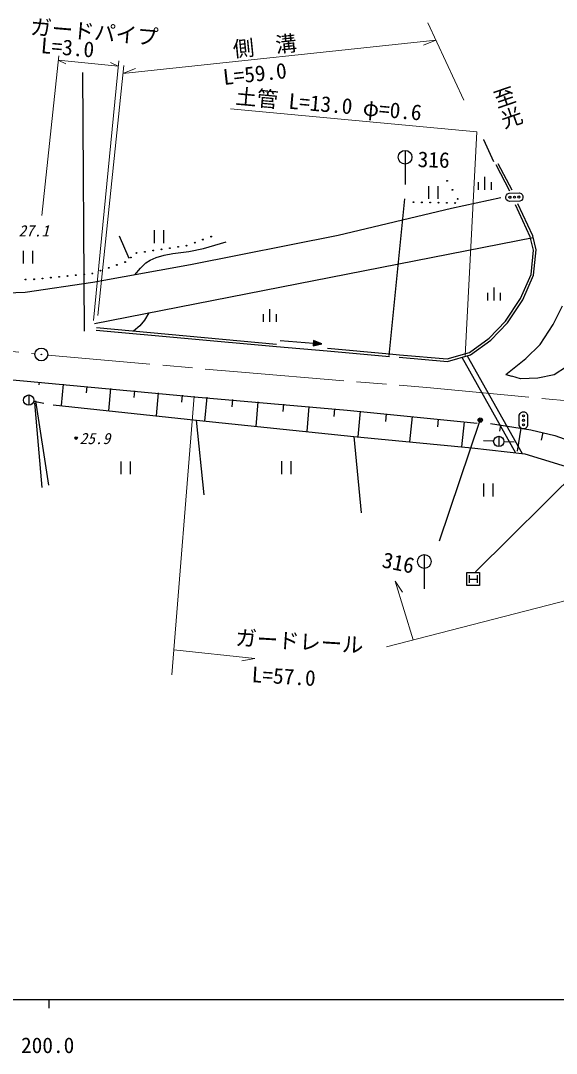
# Model space of a CAD drawing. Units: millimetres, scale not verified. Extents: x 40000 to 680000, y 20000 to 380000.
# Drawn here: x 264682 to 327376, y 198715 to 319472 of the extents above; entities that cross this region are included whole.
import ezdxf
from ezdxf.enums import TextEntityAlignment as Align

# ---------------------------------------------------------------- set-up
doc = ezdxf.new("R2010")
doc.units = ezdxf.units.MM
doc.header["$LTSCALE"] = 1000
doc.linetypes.add('CHAIN', pattern=[18.5, 12, -1.5, 3.5, -1.5])
for name, color, linetype, lineweight in [('M-BGD', 7, 'Continuous', 25), ('M-BGD-EXST', 7, 'Continuous', 25), ('M-BMK', 2, 'CHAIN', 13), ('M-BMK-SRVR', 3, 'Continuous', 25), ('M-STR-HTXT', 7, 'Continuous', 13), ('M-STR-STRC', 7, 'Continuous', 25), ('M-TTL-BAND', 7, 'Continuous', 25)]:
    doc.layers.add(name, color=color, linetype=linetype, lineweight=lineweight)
doc.styles.add('@ＭＳ ゴシック', font='')
doc.styles.add('ＭＳ ゴシック', font='')
doc.styles.get('@ＭＳ ゴシック').set_extended_font_data('@MS Gothic')
doc.styles.get('ＭＳ ゴシック').set_extended_font_data('MS Gothic')

msp = doc.modelspace()

# ---------------------------------------------------------------- linework, layer by layer
at = {"layer": 'M-BGD'}
for p, q in [((318857, 305592), (320008, 303003)), ((321943, 299540), (320320, 302595)), ((322215, 299668), (320585, 302736)), ((318984, 301201), (318984, 299701)), ((312422, 300123), (312422, 298623)), ((313562, 298623), (313562, 300123)), ((318234, 300601), (318234, 299701)), ((319734, 300601), (319734, 299701)), ((315105, 297532), (320889, 298783)), ((301837, 294388), (315105, 297532)), ((324326, 294202), (322611, 297918)), ((324611, 294300), (322886, 298038)), ((280309, 294970), (280309, 293470)), ((281449, 293470), (281449, 294970)), ((273336, 284054), (324650, 294134)), ((276207, 294292), (277357, 291703)), ((284555, 290944), (301837, 294388)), ((324691, 292650), (324326, 294202)), ((324995, 292670), (324611, 294300)), ((264971, 292573), (264971, 291073)), ((266111, 291073), (266111, 292573)), ((324413, 289774), (324691, 292650)), ((324707, 289698), (324995, 292670)), ((273128, 288873), (284555, 290944)), ((265229, 287723), (273128, 288873)), ((323197, 286968), (324413, 289774)), ((323461, 286823), (324707, 289698)), ((258404, 287493), (265229, 287723)), ((319312, 287660), (319312, 286760)), ((320062, 288260), (320062, 286760)), ((320812, 287660), (320812, 286760)), ((321405, 284327), (323197, 286968)), ((321639, 284139), (323461, 286823)), ((293070, 285143), (293070, 284243)), ((293820, 285743), (293820, 284243)), ((294570, 285143), (294570, 284243)), ((327006, 283952), (328086, 286111)), ((319524, 282353), (321405, 284327)), ((319722, 282125), (321639, 284139)), ((325485, 281596), (327006, 283952)), ((273517, 283276), (294606, 281359)), ((273544, 283575), (294632, 281657)), ((295042, 282058), (299931, 281674)), ((298959, 282072), (298909, 281434)), ((298909, 281434), (299931, 281674)), ((298995, 282009), (298954, 281490)), ((298954, 281490), (299812, 281684)), ((299931, 281674), (298959, 282072)), ((299812, 281684), (298995, 282009)), ((299030, 281946), (298998, 281547)), ((298998, 281547), (299692, 281693)), ((299692, 281693), (299030, 281946)), ((299065, 281883), (299043, 281604)), ((299043, 281604), (299572, 281703)), ((299572, 281703), (299065, 281883)), ((299100, 281820), (299088, 281660)), ((299088, 281660), (299453, 281712)), ((299453, 281712), (299100, 281820)), ((299135, 281757), (299132, 281717)), ((299132, 281717), (299293, 281724)), ((299293, 281724), (299135, 281757)), ((317193, 280674), (319524, 282353)), ((317326, 280400), (319722, 282125)), ((323816, 279976), (325485, 281596)), ((294606, 281359), (300550, 280879)), ((300550, 280879), (307835, 280208)), ((300576, 281178), (307862, 280507)), ((307862, 280507), (309011, 280411)), ((309011, 280411), (314612, 279937)), ((314612, 279937), (317193, 280674)), ((314642, 279633), (317326, 280400)), ((316948, 280292), (323369, 268872)), ((245907, 279018), (265462, 277330)), ((308986, 280112), (314642, 279633)), ((316315, 280111), (322611, 268954)), ((321460, 278111), (323816, 279976)), ((328577, 278994), (327104, 278062)), ((321460, 278111), (322147, 277915)), ((323178, 277571), (322147, 277915)), ((327104, 278062), (325190, 277669)), ((265462, 277330), (285018, 275490)), ((266856, 277205), (266827, 276888)), ((269643, 276953), (269418, 274462)), ((272430, 276701), (272361, 275939)), ((325190, 277669), (323178, 277571)), ((265625, 275700), (265625, 274500)), ((275217, 276450), (274983, 273858)), ((278004, 276198), (277933, 275405)), ((280791, 275946), (280548, 273254)), ((283578, 275695), (283504, 274872)), ((285018, 275490), (302911, 273943)), ((286467, 275434), (286214, 272644)), ((266212, 274978), (267387, 274735)), ((266299, 274764), (267162, 264890)), ((266413, 275032), (267947, 265139)), ((268504, 274561), (285280, 272740)), ((289457, 275162), (289380, 274315)), ((292447, 274891), (292187, 272030)), ((295436, 274620), (295358, 273751)), ((298426, 274349), (298160, 271415)), ((301416, 274078), (301335, 273187)), ((302911, 273943), (318096, 272409)), ((304430, 273789), (304128, 270804)), ((307466, 273483), (307376, 272590)), ((310503, 273176), (310204, 270214)), ((285280, 272740), (303670, 270849)), ((286142, 264027), (285280, 272740)), ((313540, 272869), (313451, 271984)), ((316577, 272562), (316280, 269623)), ((319667, 272368), (324391, 271632)), ((320848, 272184), (320739, 271480)), ((323210, 271816), (322790, 269120)), ((303670, 270849), (317474, 269507)), ((303670, 270849), (304548, 261918)), ((320637, 270869), (320637, 269669)), ((324391, 271632), (327214, 270957)), ((325803, 271295), (325595, 270426)), ((327214, 270957), (329913, 269976)), ((317474, 269507), (323705, 268836)), ((320038, 270295), (318839, 270346)), ((321237, 270250), (322436, 270211)), ((323705, 268836), (329935, 266903)), ((276415, 267927), (276415, 266427)), ((277555, 266427), (277555, 267927)), ((295217, 267945), (295217, 266445)), ((296357, 266445), (296357, 267945)), ((318838, 265338), (318838, 263838)), ((319978, 263838), (319978, 265338))]:
    msp.add_line(p, q, dxfattribs=at)
for points in [[(278062, 289767), (278719, 290544), (279347, 291134), (279827, 291455), (280527, 291780), (281477, 292059), (282485, 292242), (284351, 292486), (286100, 292827), (288742, 293627)], [(279690, 285302), (279166, 284442), (278633, 283803), (277883, 283180)]]:
    msp.add_lwpolyline(points, dxfattribs=at)
for centre, radius in [((314583, 300736), 50), ((315206, 299681), 50), ((310653, 298243), 50), ((311630, 298224), 50), ((315829, 298627), 50), ((312608, 298205), 50), ((313586, 298186), 50), ((314564, 298167), 50), ((315542, 298147), 50), ((285057, 293514), 50), ((286016, 293866), 50), ((286975, 294217), 50), ((278251, 292300), 50), ((279226, 292444), 50), ((280201, 292587), 50), ((281175, 292731), 50), ((282150, 292875), 50), ((283124, 293019), 50), ((284099, 293163), 50), ((276909, 291245), 50), ((277580, 291773), 50), ((272102, 289807), 50), ((273075, 289903), 50), ((274033, 290239), 50), ((274992, 290574), 50), ((275951, 290910), 50), ((265267, 289211), 50), ((266269, 289232), 50), ((267241, 289328), 50), ((268213, 289424), 50), ((269186, 289520), 50), ((270158, 289616), 50), ((271130, 289712), 50), ((265625, 275100), 600), ((271168, 270661), 150), ((271168, 270661), 90), ((271168, 270661), 30), ((320637, 270269), 600)]:
    msp.add_circle(centre, radius, dxfattribs=at)
at = {"layer": 'M-BGD-EXST'}
for p, q in [((321463, 298920), (321538, 299083)), ((321471, 298681), (321463, 298920)), ((321556, 298523), (321471, 298681)), ((321538, 299083), (321654, 299207)), ((321680, 298407), (321556, 298523)), ((321654, 299207), (321851, 299294)), ((321883, 298334), (321680, 298407)), ((321851, 299294), (323050, 299333)), ((323082, 298374), (321883, 298334)), ((323050, 299333), (323253, 299260)), ((323279, 298461), (323082, 298374)), ((323253, 299260), (323377, 299144)), ((323395, 298585), (323279, 298461)), ((323377, 299144), (323462, 298987)), ((323470, 298747), (323395, 298585)), ((323462, 298987), (323470, 298747)), ((323041, 273339), (323121, 273539)), ((323041, 272139), (323041, 273339)), ((323121, 273539), (323241, 273659)), ((323241, 273659), (323401, 273739)), ((323401, 273739), (323641, 273739)), ((323641, 273739), (323801, 273659)), ((323801, 273659), (323921, 273539)), ((323921, 273539), (324001, 273339)), ((324001, 273339), (324001, 272139)), ((323121, 271939), (323041, 272139)), ((323241, 271819), (323121, 271939)), ((323401, 271739), (323241, 271819)), ((323641, 271739), (323401, 271739)), ((323801, 271819), (323641, 271739)), ((323921, 271939), (323801, 271819)), ((324001, 272139), (323921, 271939)), ((331908, 268901), (317920, 255036)), ((316891, 253428), (316891, 254928)), ((316891, 254928), (318391, 254928)), ((318391, 254928), (318391, 253428)), ((317191, 254628), (317191, 253728)), ((317191, 254178), (318091, 254178)), ((318091, 254628), (318091, 253728)), ((318391, 253428), (316891, 253428))]:
    msp.add_line(p, q, dxfattribs=at)
for centre in [(321947, 298816), (322467, 298834), (322986, 298851), (323521, 273259), (323521, 272739), (323521, 272219)]:
    msp.add_circle(centre, 120, dxfattribs=at)
at = {"layer": 'M-BMK'}
for p, q in [((247542, 282298), (266364, 280512)), ((267858, 280375), (290539, 278356)), ((290539, 278356), (312217, 276561)), ((312217, 276561), (333226, 274593))]:
    msp.add_line(p, q, dxfattribs=at)
at = {"layer": 'M-BMK-SRVR'}
for radius in [750, 30]:
    msp.add_circle((267111, 280441), radius, dxfattribs=at)
at = {"layer": 'M-STR-HTXT'}
for p, q in [((312339, 319204), (316557, 310193)), ((276660, 313306), (313278, 317198)), ((313278, 317198), (311830, 316622)), ((269135, 315343), (267180, 296688)), ((269084, 314856), (276099, 314157)), ((269084, 314856), (269985, 314422)), ((273223, 284413), (276159, 314777)), ((276756, 314228), (273702, 284988)), ((275197, 314591), (276099, 314157)), ((276660, 313306), (278107, 313883)), ((289248, 309172), (318083, 306488)), ((318083, 306488), (316686, 280310)), ((318857, 305592), (320008, 303003)), ((284972, 275569), (282364, 242976)), ((307513, 246250), (339531, 254494)), ((308516, 253943), (309358, 252633)), ((308516, 253943), (310637, 247054)), ((292104, 244893), (282598, 245890)), ((292104, 244893), (290568, 244632))]:
    msp.add_line(p, q, dxfattribs=at)
at = {"layer": 'M-STR-STRC'}
for p, q in [((272169, 283167), (271956, 313391)), ((309672, 304300), (309672, 300300)), ((307803, 280310), (309661, 298635)), ((313686, 258655), (318472, 272766)), ((311925, 257029), (311925, 253029))]:
    msp.add_line(p, q, dxfattribs=at)
for centre, radius in [((309672, 303500), 800), ((318472, 272766), 250), ((318472, 272766), 150), ((318472, 272766), 50), ((311925, 256229), 800)]:
    msp.add_circle(centre, radius, dxfattribs=at)
at = {"layer": 'M-TTL-BAND'}
for p, q in [((40000, 205000), (579000, 205000)), ((268000, 205000), (268000, 204000))]:
    msp.add_line(p, q, dxfattribs=at)

# ---------------------------------------------------------------- texts
at = {"layer": 'M-BGD', "style": '@ＭＳ ゴシック'}
msp.add_text('至光', height=1833, rotation=289, dxfattribs=at).set_placement((319489, 311240), align=Align.BOTTOM_LEFT)
at = {"layer": 'M-BGD', "style": 'ＭＳ ゴシック', "oblique": 15}
for s, p in [('27.1', (264427, 293841)), ('25.9', (271581, 269557))]:
    msp.add_text(s, height=1320, dxfattribs=at).set_placement(p, align=Align.BOTTOM_LEFT)
at = {"layer": 'M-STR-HTXT', "style": 'ＭＳ ゴシック'}
for s, rotation, p in [('ガードパイプ', 355.1, (265709, 317337)), ('側\u3000溝', 5.9, (289676, 314658)), ('L=3.0', 355.1, (266950, 315141)), ('L=59.0', 6.2, (288527, 311398)), ('土管 L=13.0 φ=0.6', 354.9, (289704, 309193)), ('ガードレール', 356.5, (289733, 245891)), ('L=57.0', 356.4, (291650, 241578))]:
    msp.add_text(s, height=1833, rotation=rotation, dxfattribs=at).set_placement(p, align=Align.BOTTOM_LEFT)
at = {"layer": 'M-STR-STRC', "style": 'ＭＳ ゴシック'}
for rotation, p in [(358.2, (311102, 301810)), (348.4, (306757, 255026))]:
    msp.add_text('316', height=1833, rotation=rotation, dxfattribs=at).set_placement(p, align=Align.BOTTOM_LEFT)
at = {"layer": 'M-TTL-BAND', "style": 'ＭＳ ゴシック'}
msp.add_text('200.0', height=1833, dxfattribs=at).set_placement((267844, 198195), align=Align.BOTTOM_CENTER)

doc.saveas('drawing.dxf')
